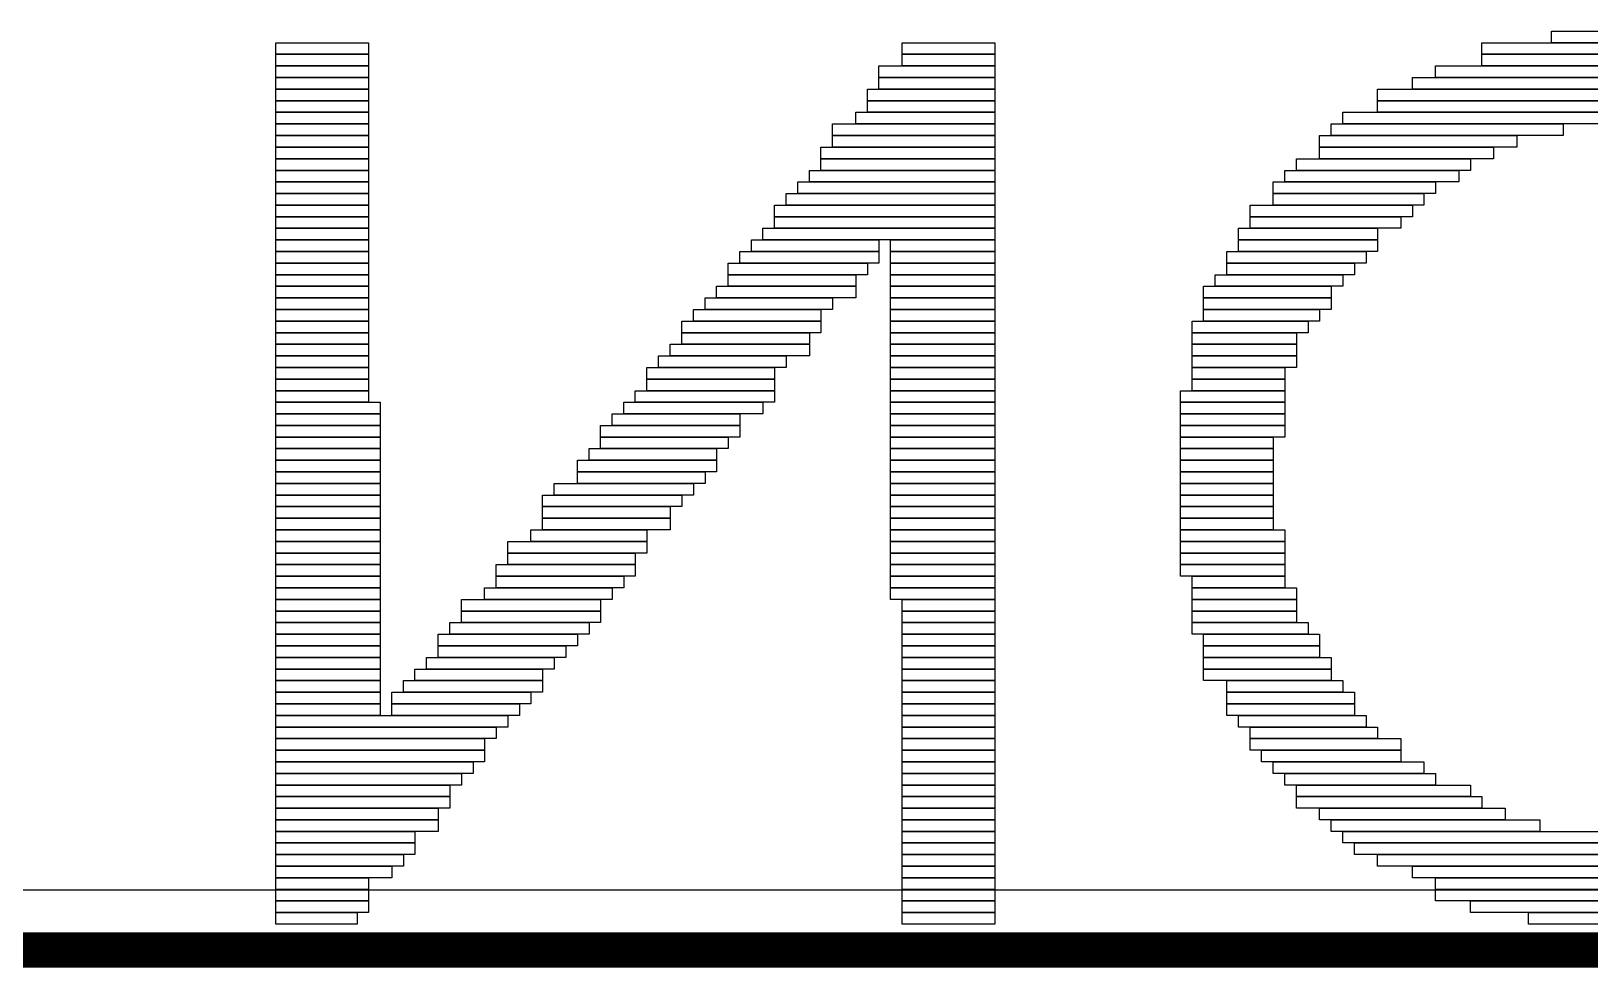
# Model space of a CAD drawing. Header units: inches. Extents: x -1 to 214, y -2 to 213.
# Drawn here: x 0.6503 to 0.9149, y -1.4986 to -1.3396 of the extents above; entities that cross this region are included whole.
import ezdxf

# ---------------------------------------------------------------- set-up
doc = ezdxf.new("R2010")
doc.units = ezdxf.units.IN
doc.header["$MEASUREMENT"] = 0
for name, color, linetype in [('Board_outline', 216, 'Continuous'), ('Bottom Overlay', 54, 'Continuous'), ('Top Layer', 1, 'Continuous')]:
    doc.layers.add(name, color=color, linetype=linetype)

msp = doc.modelspace()

# ---------------------------------------------------------------- linework, layer by layer
at = {"layer": 'Board_outline'}
msp.add_lwpolyline([(-0.65035, -1.49561, 0.006, 0.006, 0), (2.89296, -1.49561, 0.006, 0.006, 0)], format="xyseb", dxfattribs=at)
at = {"layer": 'Bottom Overlay'}
for p, q in [((0.90836, -1.34159), (0.90836, -1.33963)), ((0.90836, -1.33963), (0.93593, -1.33963)), ((0.69183, -1.34356), (0.69183, -1.34159)), ((0.69183, -1.34159), (0.70757, -1.34159)), ((0.69183, -1.34553), (0.69183, -1.34356)), ((0.69183, -1.34356), (0.70757, -1.34356)), ((0.70757, -1.34356), (0.69183, -1.34356)), ((0.70757, -1.34159), (0.70757, -1.34356)), ((0.70757, -1.34356), (0.70757, -1.34553)), ((0.79812, -1.34356), (0.79812, -1.34159)), ((0.79812, -1.34159), (0.81388, -1.34159)), ((0.81388, -1.34356), (0.79812, -1.34356)), ((0.79812, -1.34553), (0.79812, -1.34356)), ((0.79812, -1.34356), (0.81388, -1.34356)), ((0.81388, -1.34159), (0.81388, -1.34356)), ((0.81388, -1.34356), (0.81388, -1.34553)), ((0.89655, -1.34356), (0.89655, -1.34159)), ((0.89655, -1.34159), (0.94773, -1.34159)), ((0.94773, -1.34356), (0.89655, -1.34356)), ((0.89655, -1.34553), (0.89655, -1.34356)), ((0.89655, -1.34356), (0.94971, -1.34356)), ((0.93593, -1.34159), (0.90836, -1.34159)), ((0.69183, -1.3475), (0.69183, -1.34553)), ((0.69183, -1.34553), (0.70757, -1.34553)), ((0.70757, -1.34553), (0.69183, -1.34553)), ((0.70757, -1.34553), (0.70757, -1.3475)), ((0.79419, -1.3475), (0.79419, -1.34553)), ((0.79419, -1.34553), (0.81388, -1.34553)), ((0.81388, -1.34553), (0.79812, -1.34553)), ((0.81388, -1.34553), (0.81388, -1.3475)), ((0.88867, -1.3475), (0.88867, -1.34553)), ((0.88867, -1.34553), (0.95757, -1.34553)), ((0.94971, -1.34553), (0.89655, -1.34553)), ((0.70757, -1.3475), (0.69183, -1.3475)), ((0.69183, -1.34947), (0.69183, -1.3475)), ((0.69183, -1.3475), (0.70757, -1.3475)), ((0.70757, -1.3475), (0.70757, -1.34947)), ((0.79419, -1.34947), (0.79419, -1.3475)), ((0.79419, -1.3475), (0.81388, -1.3475)), ((0.81388, -1.3475), (0.79419, -1.3475)), ((0.81388, -1.3475), (0.81388, -1.34947)), ((0.88474, -1.34947), (0.88474, -1.3475)), ((0.88474, -1.3475), (0.96152, -1.3475)), ((0.95757, -1.3475), (0.88867, -1.3475)), ((0.70757, -1.34947), (0.69183, -1.34947)), ((0.69183, -1.35144), (0.69183, -1.34947)), ((0.69183, -1.34947), (0.70757, -1.34947)), ((0.69183, -1.3534), (0.69183, -1.35144)), ((0.69183, -1.35144), (0.70757, -1.35144)), ((0.70757, -1.35144), (0.69183, -1.35144)), ((0.70757, -1.34947), (0.70757, -1.35144)), ((0.70757, -1.35144), (0.70757, -1.3534)), ((0.79222, -1.35144), (0.79222, -1.34947)), ((0.79222, -1.34947), (0.81388, -1.34947)), ((0.81388, -1.35144), (0.79222, -1.35144)), ((0.79222, -1.3534), (0.79222, -1.35144)), ((0.79222, -1.35144), (0.81388, -1.35144)), ((0.81388, -1.34947), (0.79419, -1.34947)), ((0.81388, -1.34947), (0.81388, -1.35144)), ((0.81388, -1.35144), (0.81388, -1.3534)), ((0.87884, -1.35144), (0.87884, -1.34947)), ((0.87884, -1.34947), (0.96544, -1.34947)), ((0.96544, -1.35144), (0.87884, -1.35144)), ((0.87884, -1.3534), (0.87884, -1.35144)), ((0.87884, -1.35144), (0.96544, -1.35144)), ((0.96152, -1.34947), (0.88474, -1.34947)), ((0.70757, -1.3534), (0.69183, -1.3534)), ((0.69183, -1.35537), (0.69183, -1.3534)), ((0.69183, -1.3534), (0.70757, -1.3534)), ((0.70757, -1.3534), (0.70757, -1.35537)), ((0.79026, -1.35537), (0.79026, -1.3534)), ((0.79026, -1.3534), (0.81388, -1.3534)), ((0.81388, -1.3534), (0.79222, -1.3534)), ((0.81388, -1.3534), (0.81388, -1.35537)), ((0.87292, -1.35537), (0.87292, -1.3534)), ((0.87292, -1.3534), (0.96939, -1.3534)), ((0.96544, -1.3534), (0.87884, -1.3534)), ((0.69183, -1.35734), (0.69183, -1.35537)), ((0.69183, -1.35537), (0.70757, -1.35537)), ((0.70757, -1.35537), (0.69183, -1.35537)), ((0.70757, -1.35537), (0.70757, -1.35734)), ((0.78631, -1.35734), (0.78631, -1.35537)), ((0.78631, -1.35537), (0.81388, -1.35537)), ((0.81388, -1.35537), (0.79026, -1.35537)), ((0.81388, -1.35537), (0.81388, -1.35734)), ((0.87096, -1.35734), (0.87096, -1.35537)), ((0.87096, -1.35537), (0.91033, -1.35537)), ((0.96939, -1.35537), (0.87292, -1.35537)), ((0.91033, -1.35537), (0.91033, -1.35734)), ((0.70757, -1.35734), (0.69183, -1.35734)), ((0.69183, -1.35931), (0.69183, -1.35734)), ((0.69183, -1.35734), (0.70757, -1.35734)), ((0.70757, -1.35931), (0.69183, -1.35931)), ((0.69183, -1.36128), (0.69183, -1.35931)), ((0.69183, -1.35931), (0.70757, -1.35931)), ((0.70757, -1.35734), (0.70757, -1.35931)), ((0.70757, -1.35931), (0.70757, -1.36128)), ((0.78434, -1.36128), (0.78434, -1.35931)), ((0.78434, -1.35931), (0.81388, -1.35931)), ((0.78631, -1.35931), (0.78631, -1.35734)), ((0.78631, -1.35734), (0.81388, -1.35734)), ((0.81388, -1.35734), (0.78631, -1.35734)), ((0.81388, -1.35931), (0.78631, -1.35931)), ((0.81388, -1.35734), (0.81388, -1.35931)), ((0.81388, -1.35931), (0.81388, -1.36128)), ((0.86899, -1.35931), (0.86899, -1.35734)), ((0.86899, -1.35734), (0.90246, -1.35734)), ((0.90246, -1.35931), (0.86899, -1.35931)), ((0.86899, -1.36128), (0.86899, -1.35931)), ((0.86899, -1.35931), (0.89851, -1.35931)), ((0.91033, -1.35734), (0.87096, -1.35734)), ((0.89851, -1.35931), (0.89851, -1.36128)), ((0.90246, -1.35734), (0.90246, -1.35931)), ((0.70757, -1.36128), (0.69183, -1.36128)), ((0.69183, -1.36325), (0.69183, -1.36128)), ((0.69183, -1.36128), (0.70757, -1.36128)), ((0.70757, -1.36128), (0.70757, -1.36325)), ((0.81388, -1.36128), (0.78434, -1.36128)), ((0.78434, -1.36325), (0.78434, -1.36128)), ((0.78434, -1.36128), (0.81388, -1.36128)), ((0.81388, -1.36128), (0.81388, -1.36325)), ((0.86506, -1.36325), (0.86506, -1.36128)), ((0.86506, -1.36128), (0.89458, -1.36128)), ((0.89851, -1.36128), (0.86899, -1.36128)), ((0.89458, -1.36128), (0.89458, -1.36325)), ((0.70757, -1.36325), (0.69183, -1.36325)), ((0.69183, -1.36522), (0.69183, -1.36325)), ((0.69183, -1.36325), (0.70757, -1.36325)), ((0.70757, -1.36325), (0.70757, -1.36522)), ((0.78238, -1.36522), (0.78238, -1.36325)), ((0.78238, -1.36325), (0.81388, -1.36325)), ((0.81388, -1.36325), (0.78434, -1.36325)), ((0.81388, -1.36325), (0.81388, -1.36522)), ((0.86308, -1.36522), (0.86308, -1.36325)), ((0.86308, -1.36325), (0.89262, -1.36325)), ((0.89458, -1.36325), (0.86506, -1.36325)), ((0.89262, -1.36325), (0.89262, -1.36522)), ((0.70757, -1.36522), (0.69183, -1.36522)), ((0.69183, -1.36718), (0.69183, -1.36522)), ((0.69183, -1.36522), (0.70757, -1.36522)), ((0.70757, -1.36718), (0.69183, -1.36718)), ((0.69183, -1.36915), (0.69183, -1.36718)), ((0.69183, -1.36718), (0.70757, -1.36718)), ((0.70757, -1.36522), (0.70757, -1.36718)), ((0.70757, -1.36718), (0.70757, -1.36915)), ((0.77845, -1.36915), (0.77845, -1.36718)), ((0.77845, -1.36718), (0.81388, -1.36718)), ((0.78041, -1.36718), (0.78041, -1.36522)), ((0.78041, -1.36522), (0.81388, -1.36522)), ((0.81388, -1.36718), (0.78041, -1.36718)), ((0.81388, -1.36522), (0.78238, -1.36522)), ((0.81388, -1.36522), (0.81388, -1.36718)), ((0.81388, -1.36718), (0.81388, -1.36915)), ((0.86111, -1.36718), (0.86111, -1.36522)), ((0.86111, -1.36522), (0.88867, -1.36522)), ((0.88867, -1.36718), (0.86111, -1.36718)), ((0.86111, -1.36915), (0.86111, -1.36718)), ((0.86111, -1.36718), (0.8867, -1.36718)), ((0.89262, -1.36522), (0.86308, -1.36522)), ((0.8867, -1.36718), (0.8867, -1.36915)), ((0.88867, -1.36522), (0.88867, -1.36718)), ((0.70757, -1.36915), (0.69183, -1.36915)), ((0.69183, -1.37112), (0.69183, -1.36915)), ((0.69183, -1.36915), (0.70757, -1.36915)), ((0.70757, -1.36915), (0.70757, -1.37112)), ((0.77648, -1.37112), (0.77648, -1.36915)), ((0.77648, -1.36915), (0.81388, -1.36915)), ((0.81388, -1.36915), (0.77845, -1.36915)), ((0.81388, -1.36915), (0.81388, -1.37112)), ((0.85718, -1.37112), (0.85718, -1.36915)), ((0.85718, -1.36915), (0.88474, -1.36915)), ((0.8867, -1.36915), (0.86111, -1.36915)), ((0.88474, -1.36915), (0.88474, -1.37112)), ((0.69183, -1.37309), (0.69183, -1.37112)), ((0.69183, -1.37112), (0.70757, -1.37112)), ((0.70757, -1.37112), (0.69183, -1.37112)), ((0.70757, -1.37309), (0.69183, -1.37309)), ((0.69183, -1.37506), (0.69183, -1.37309)), ((0.69183, -1.37309), (0.70757, -1.37309)), ((0.70757, -1.37112), (0.70757, -1.37309)), ((0.70757, -1.37309), (0.70757, -1.37506)), ((0.7745, -1.37506), (0.7745, -1.37309)), ((0.7745, -1.37309), (0.81388, -1.37309)), ((0.81388, -1.37112), (0.77648, -1.37112)), ((0.77648, -1.37309), (0.77648, -1.37112)), ((0.77648, -1.37112), (0.81388, -1.37112)), ((0.81388, -1.37309), (0.77648, -1.37309)), ((0.81388, -1.37112), (0.81388, -1.37309)), ((0.81388, -1.37309), (0.81388, -1.37506)), ((0.85521, -1.37506), (0.85521, -1.37309)), ((0.85521, -1.37309), (0.87884, -1.37309)), ((0.88474, -1.37112), (0.85718, -1.37112)), ((0.85718, -1.37309), (0.85718, -1.37112)), ((0.85718, -1.37112), (0.88277, -1.37112)), ((0.88277, -1.37309), (0.85718, -1.37309)), ((0.87884, -1.37309), (0.87884, -1.37506)), ((0.88277, -1.37112), (0.88277, -1.37309)), ((0.69183, -1.37703), (0.69183, -1.37506)), ((0.69183, -1.37506), (0.70757, -1.37506)), ((0.70757, -1.37506), (0.69183, -1.37506)), ((0.70757, -1.37506), (0.70757, -1.37703)), ((0.77253, -1.37703), (0.77253, -1.37506)), ((0.77253, -1.37506), (0.79419, -1.37506)), ((0.81388, -1.37506), (0.7745, -1.37506)), ((0.79419, -1.37506), (0.79419, -1.37703)), ((0.79615, -1.37703), (0.79615, -1.37506)), ((0.79615, -1.37506), (0.81388, -1.37506)), ((0.81388, -1.37506), (0.81388, -1.37703)), ((0.87884, -1.37506), (0.85521, -1.37506)), ((0.85521, -1.37703), (0.85521, -1.37506)), ((0.85521, -1.37506), (0.87884, -1.37506)), ((0.87884, -1.37506), (0.87884, -1.37703)), ((0.69183, -1.379), (0.69183, -1.37703)), ((0.69183, -1.37703), (0.70757, -1.37703)), ((0.70757, -1.37703), (0.69183, -1.37703)), ((0.70757, -1.37703), (0.70757, -1.379)), ((0.77057, -1.379), (0.77057, -1.37703)), ((0.77057, -1.37703), (0.79419, -1.37703)), ((0.79419, -1.37703), (0.77253, -1.37703)), ((0.79419, -1.37703), (0.79419, -1.379)), ((0.81388, -1.37703), (0.79615, -1.37703)), ((0.79615, -1.379), (0.79615, -1.37703)), ((0.79615, -1.37703), (0.81388, -1.37703)), ((0.81388, -1.37703), (0.81388, -1.379)), ((0.85325, -1.379), (0.85325, -1.37703)), ((0.85325, -1.37703), (0.87687, -1.37703)), ((0.87884, -1.37703), (0.85521, -1.37703)), ((0.87687, -1.37703), (0.87687, -1.379)), ((0.69183, -1.38096), (0.69183, -1.379)), ((0.69183, -1.379), (0.70757, -1.379)), ((0.70757, -1.379), (0.69183, -1.379)), ((0.70757, -1.38096), (0.69183, -1.38096)), ((0.69183, -1.38293), (0.69183, -1.38096)), ((0.69183, -1.38096), (0.70757, -1.38096)), ((0.70757, -1.379), (0.70757, -1.38096)), ((0.70757, -1.38096), (0.70757, -1.38293)), ((0.7686, -1.38096), (0.7686, -1.379)), ((0.7686, -1.379), (0.79222, -1.379)), ((0.7686, -1.38293), (0.7686, -1.38096)), ((0.7686, -1.38096), (0.79026, -1.38096)), ((0.79222, -1.38096), (0.7686, -1.38096)), ((0.79419, -1.379), (0.77057, -1.379)), ((0.79026, -1.38096), (0.79026, -1.38293)), ((0.79222, -1.379), (0.79222, -1.38096)), ((0.81388, -1.379), (0.79615, -1.379)), ((0.79615, -1.38096), (0.79615, -1.379)), ((0.79615, -1.379), (0.81388, -1.379)), ((0.79615, -1.38293), (0.79615, -1.38096)), ((0.79615, -1.38096), (0.81388, -1.38096)), ((0.81388, -1.38096), (0.79615, -1.38096)), ((0.81388, -1.379), (0.81388, -1.38096)), ((0.81388, -1.38096), (0.81388, -1.38293)), ((0.85128, -1.38293), (0.85128, -1.38096)), ((0.85128, -1.38096), (0.87292, -1.38096)), ((0.87687, -1.379), (0.85325, -1.379)), ((0.85325, -1.38096), (0.85325, -1.379)), ((0.85325, -1.379), (0.87489, -1.379)), ((0.87489, -1.38096), (0.85325, -1.38096)), ((0.87292, -1.38096), (0.87292, -1.38293)), ((0.87489, -1.379), (0.87489, -1.38096)), ((0.70757, -1.38293), (0.69183, -1.38293)), ((0.69183, -1.3849), (0.69183, -1.38293)), ((0.69183, -1.38293), (0.70757, -1.38293)), ((0.70757, -1.38293), (0.70757, -1.3849)), ((0.76663, -1.3849), (0.76663, -1.38293)), ((0.76663, -1.38293), (0.79026, -1.38293)), ((0.79026, -1.38293), (0.7686, -1.38293)), ((0.79026, -1.38293), (0.79026, -1.3849)), ((0.79615, -1.3849), (0.79615, -1.38293)), ((0.79615, -1.38293), (0.81388, -1.38293)), ((0.81388, -1.38293), (0.79615, -1.38293)), ((0.81388, -1.38293), (0.81388, -1.3849)), ((0.8493, -1.3849), (0.8493, -1.38293)), ((0.8493, -1.38293), (0.87096, -1.38293)), ((0.87292, -1.38293), (0.85128, -1.38293)), ((0.87096, -1.38293), (0.87096, -1.3849)), ((0.69183, -1.38687), (0.69183, -1.3849)), ((0.69183, -1.3849), (0.70757, -1.3849)), ((0.70757, -1.3849), (0.69183, -1.3849)), ((0.70757, -1.3849), (0.70757, -1.38687)), ((0.76467, -1.38687), (0.76467, -1.3849)), ((0.76467, -1.3849), (0.78631, -1.3849)), ((0.79026, -1.3849), (0.76663, -1.3849)), ((0.78631, -1.3849), (0.78631, -1.38687)), ((0.79615, -1.38687), (0.79615, -1.3849)), ((0.79615, -1.3849), (0.81388, -1.3849)), ((0.81388, -1.3849), (0.79615, -1.3849)), ((0.81388, -1.3849), (0.81388, -1.38687)), ((0.87096, -1.3849), (0.8493, -1.3849)), ((0.8493, -1.38687), (0.8493, -1.3849)), ((0.8493, -1.3849), (0.87096, -1.3849)), ((0.87096, -1.3849), (0.87096, -1.38687)), ((0.70757, -1.38687), (0.69183, -1.38687)), ((0.69183, -1.38884), (0.69183, -1.38687)), ((0.69183, -1.38687), (0.70757, -1.38687)), ((0.69183, -1.39081), (0.69183, -1.38884)), ((0.69183, -1.38884), (0.70757, -1.38884)), ((0.70757, -1.38884), (0.69183, -1.38884)), ((0.70757, -1.38687), (0.70757, -1.38884)), ((0.70757, -1.38884), (0.70757, -1.39081)), ((0.76072, -1.39081), (0.76072, -1.38884)), ((0.76072, -1.38884), (0.78434, -1.38884)), ((0.7627, -1.38884), (0.7627, -1.38687)), ((0.7627, -1.38687), (0.78434, -1.38687)), ((0.78434, -1.38884), (0.7627, -1.38884)), ((0.78631, -1.38687), (0.76467, -1.38687)), ((0.78434, -1.38687), (0.78434, -1.38884)), ((0.78434, -1.38884), (0.78434, -1.39081)), ((0.79615, -1.38884), (0.79615, -1.38687)), ((0.79615, -1.38687), (0.81388, -1.38687)), ((0.81388, -1.38687), (0.79615, -1.38687)), ((0.81388, -1.38884), (0.79615, -1.38884)), ((0.79615, -1.39081), (0.79615, -1.38884)), ((0.79615, -1.38884), (0.81388, -1.38884)), ((0.81388, -1.38687), (0.81388, -1.38884)), ((0.81388, -1.38884), (0.81388, -1.39081)), ((0.84733, -1.39081), (0.84733, -1.38884)), ((0.84733, -1.38884), (0.86703, -1.38884)), ((0.87096, -1.38687), (0.8493, -1.38687)), ((0.8493, -1.38884), (0.8493, -1.38687)), ((0.8493, -1.38687), (0.86899, -1.38687)), ((0.86899, -1.38884), (0.8493, -1.38884)), ((0.86703, -1.38884), (0.86703, -1.39081)), ((0.86899, -1.38687), (0.86899, -1.38884)), ((0.70757, -1.39081), (0.69183, -1.39081)), ((0.69183, -1.39277), (0.69183, -1.39081)), ((0.69183, -1.39081), (0.70757, -1.39081)), ((0.70757, -1.39081), (0.70757, -1.39277)), ((0.78434, -1.39081), (0.76072, -1.39081)), ((0.76072, -1.39277), (0.76072, -1.39081)), ((0.76072, -1.39081), (0.78238, -1.39081)), ((0.78238, -1.39081), (0.78238, -1.39277)), ((0.81388, -1.39081), (0.79615, -1.39081)), ((0.79615, -1.39277), (0.79615, -1.39081)), ((0.79615, -1.39081), (0.81388, -1.39081)), ((0.81388, -1.39081), (0.81388, -1.39277)), ((0.86703, -1.39081), (0.84733, -1.39081)), ((0.84733, -1.39277), (0.84733, -1.39081)), ((0.84733, -1.39081), (0.86506, -1.39081)), ((0.86506, -1.39081), (0.86506, -1.39277)), ((0.70757, -1.39277), (0.69183, -1.39277)), ((0.69183, -1.39474), (0.69183, -1.39277)), ((0.69183, -1.39277), (0.70757, -1.39277)), ((0.70757, -1.39277), (0.70757, -1.39474)), ((0.75875, -1.39474), (0.75875, -1.39277)), ((0.75875, -1.39277), (0.78238, -1.39277)), ((0.78238, -1.39277), (0.76072, -1.39277)), ((0.78238, -1.39277), (0.78238, -1.39474)), ((0.81388, -1.39277), (0.79615, -1.39277)), ((0.79615, -1.39474), (0.79615, -1.39277)), ((0.79615, -1.39277), (0.81388, -1.39277)), ((0.81388, -1.39277), (0.81388, -1.39474)), ((0.86506, -1.39277), (0.84733, -1.39277)), ((0.84733, -1.39474), (0.84733, -1.39277)), ((0.84733, -1.39277), (0.86506, -1.39277)), ((0.86506, -1.39277), (0.86506, -1.39474)), ((0.70757, -1.39474), (0.69183, -1.39474)), ((0.69183, -1.39671), (0.69183, -1.39474)), ((0.69183, -1.39474), (0.70757, -1.39474)), ((0.70757, -1.39671), (0.69183, -1.39671)), ((0.69183, -1.39868), (0.69183, -1.39671)), ((0.69183, -1.39671), (0.70757, -1.39671)), ((0.70757, -1.39474), (0.70757, -1.39671)), ((0.70757, -1.39671), (0.70757, -1.39868)), ((0.75482, -1.39868), (0.75482, -1.39671)), ((0.75482, -1.39671), (0.77648, -1.39671)), ((0.75679, -1.39671), (0.75679, -1.39474)), ((0.75679, -1.39474), (0.77845, -1.39474)), ((0.77845, -1.39671), (0.75679, -1.39671)), ((0.78238, -1.39474), (0.75875, -1.39474)), ((0.77648, -1.39671), (0.77648, -1.39868)), ((0.77845, -1.39474), (0.77845, -1.39671)), ((0.81388, -1.39474), (0.79615, -1.39474)), ((0.79615, -1.39671), (0.79615, -1.39474)), ((0.79615, -1.39474), (0.81388, -1.39474)), ((0.79615, -1.39868), (0.79615, -1.39671)), ((0.79615, -1.39671), (0.81388, -1.39671)), ((0.81388, -1.39671), (0.79615, -1.39671)), ((0.81388, -1.39474), (0.81388, -1.39671)), ((0.81388, -1.39671), (0.81388, -1.39868)), ((0.84733, -1.39671), (0.84733, -1.39474)), ((0.84733, -1.39474), (0.86506, -1.39474)), ((0.86506, -1.39474), (0.84733, -1.39474)), ((0.84733, -1.39868), (0.84733, -1.39671)), ((0.84733, -1.39671), (0.86308, -1.39671)), ((0.86506, -1.39671), (0.84733, -1.39671)), ((0.86308, -1.39671), (0.86308, -1.39868)), ((0.86506, -1.39474), (0.86506, -1.39671)), ((0.69183, -1.40065), (0.69183, -1.39868)), ((0.69183, -1.39868), (0.70757, -1.39868)), ((0.70757, -1.39868), (0.69183, -1.39868)), ((0.70757, -1.39868), (0.70757, -1.40065)), ((0.75482, -1.40065), (0.75482, -1.39868)), ((0.75482, -1.39868), (0.77648, -1.39868)), ((0.77648, -1.39868), (0.75482, -1.39868)), ((0.77648, -1.39868), (0.77648, -1.40065)), ((0.81388, -1.39868), (0.79615, -1.39868)), ((0.79615, -1.40065), (0.79615, -1.39868)), ((0.79615, -1.39868), (0.81388, -1.39868)), ((0.81388, -1.39868), (0.81388, -1.40065)), ((0.86308, -1.39868), (0.84733, -1.39868)), ((0.84733, -1.40065), (0.84733, -1.39868)), ((0.84733, -1.39868), (0.86308, -1.39868)), ((0.86308, -1.39868), (0.86308, -1.40065)), ((0.70757, -1.40065), (0.69183, -1.40065)), ((0.69183, -1.40262), (0.69183, -1.40065)), ((0.69183, -1.40065), (0.70757, -1.40065)), ((0.70757, -1.40065), (0.70757, -1.40262)), ((0.75284, -1.40262), (0.75284, -1.40065)), ((0.75284, -1.40065), (0.77648, -1.40065)), ((0.77648, -1.40065), (0.75482, -1.40065)), ((0.77648, -1.40065), (0.77648, -1.40262)), ((0.81388, -1.40065), (0.79615, -1.40065)), ((0.79615, -1.40262), (0.79615, -1.40065)), ((0.79615, -1.40065), (0.81388, -1.40065)), ((0.81388, -1.40065), (0.81388, -1.40262)), ((0.84537, -1.40262), (0.84537, -1.40065)), ((0.84537, -1.40065), (0.86308, -1.40065)), ((0.86308, -1.40065), (0.84733, -1.40065)), ((0.86308, -1.40065), (0.86308, -1.40262)), ((0.69183, -1.40459), (0.69183, -1.40262)), ((0.69183, -1.40262), (0.70954, -1.40262)), ((0.70757, -1.40262), (0.69183, -1.40262)), ((0.70954, -1.40459), (0.69183, -1.40459)), ((0.69183, -1.40655), (0.69183, -1.40459)), ((0.69183, -1.40459), (0.70954, -1.40459)), ((0.70954, -1.40262), (0.70954, -1.40459)), ((0.70954, -1.40459), (0.70954, -1.40655)), ((0.74891, -1.40655), (0.74891, -1.40459)), ((0.74891, -1.40459), (0.77057, -1.40459)), ((0.75089, -1.40459), (0.75089, -1.40262)), ((0.75089, -1.40262), (0.7745, -1.40262)), ((0.7745, -1.40459), (0.75089, -1.40459)), ((0.77648, -1.40262), (0.75284, -1.40262)), ((0.77057, -1.40459), (0.77057, -1.40655)), ((0.7745, -1.40262), (0.7745, -1.40459)), ((0.81388, -1.40262), (0.79615, -1.40262)), ((0.79615, -1.40459), (0.79615, -1.40262)), ((0.79615, -1.40262), (0.81388, -1.40262)), ((0.81388, -1.40459), (0.79615, -1.40459)), ((0.79615, -1.40655), (0.79615, -1.40459)), ((0.79615, -1.40459), (0.81388, -1.40459)), ((0.81388, -1.40262), (0.81388, -1.40459)), ((0.81388, -1.40459), (0.81388, -1.40655)), ((0.86308, -1.40262), (0.84537, -1.40262)), ((0.84537, -1.40459), (0.84537, -1.40262)), ((0.84537, -1.40262), (0.86308, -1.40262)), ((0.86308, -1.40459), (0.84537, -1.40459)), ((0.84537, -1.40655), (0.84537, -1.40459)), ((0.84537, -1.40459), (0.86308, -1.40459)), ((0.86308, -1.40262), (0.86308, -1.40459)), ((0.86308, -1.40459), (0.86308, -1.40655)), ((0.70954, -1.40655), (0.69183, -1.40655)), ((0.69183, -1.40852), (0.69183, -1.40655)), ((0.69183, -1.40655), (0.70954, -1.40655)), ((0.70954, -1.40655), (0.70954, -1.40852)), ((0.74694, -1.40852), (0.74694, -1.40655)), ((0.74694, -1.40655), (0.77057, -1.40655)), ((0.77057, -1.40655), (0.74891, -1.40655)), ((0.77057, -1.40655), (0.77057, -1.40852)), ((0.79615, -1.40852), (0.79615, -1.40655)), ((0.79615, -1.40655), (0.81388, -1.40655)), ((0.81388, -1.40655), (0.79615, -1.40655)), ((0.81388, -1.40655), (0.81388, -1.40852)), ((0.86308, -1.40655), (0.84537, -1.40655)), ((0.84537, -1.40852), (0.84537, -1.40655)), ((0.84537, -1.40655), (0.86308, -1.40655)), ((0.86308, -1.40655), (0.86308, -1.40852)), ((0.69183, -1.41049), (0.69183, -1.40852)), ((0.69183, -1.40852), (0.70954, -1.40852)), ((0.70954, -1.40852), (0.69183, -1.40852)), ((0.70954, -1.40852), (0.70954, -1.41049)), ((0.74694, -1.41049), (0.74694, -1.40852)), ((0.74694, -1.40852), (0.7686, -1.40852)), ((0.77057, -1.40852), (0.74694, -1.40852)), ((0.7686, -1.40852), (0.7686, -1.41049)), ((0.81388, -1.40852), (0.79615, -1.40852)), ((0.79615, -1.41049), (0.79615, -1.40852)), ((0.79615, -1.40852), (0.81388, -1.40852)), ((0.81388, -1.40852), (0.81388, -1.41049)), ((0.84537, -1.41049), (0.84537, -1.40852)), ((0.84537, -1.40852), (0.86111, -1.40852)), ((0.86308, -1.40852), (0.84537, -1.40852)), ((0.86111, -1.40852), (0.86111, -1.41049)), ((0.69183, -1.41246), (0.69183, -1.41049)), ((0.69183, -1.41049), (0.70954, -1.41049)), ((0.70954, -1.41049), (0.69183, -1.41049)), ((0.69183, -1.41443), (0.69183, -1.41246)), ((0.69183, -1.41246), (0.70954, -1.41246)), ((0.70954, -1.41246), (0.69183, -1.41246)), ((0.70954, -1.41049), (0.70954, -1.41246)), ((0.70954, -1.41246), (0.70954, -1.41443)), ((0.74301, -1.41443), (0.74301, -1.41246)), ((0.74301, -1.41246), (0.76663, -1.41246)), ((0.74498, -1.41246), (0.74498, -1.41049)), ((0.74498, -1.41049), (0.76663, -1.41049)), ((0.76663, -1.41246), (0.74498, -1.41246)), ((0.7686, -1.41049), (0.74694, -1.41049)), ((0.76663, -1.41049), (0.76663, -1.41246)), ((0.76663, -1.41246), (0.76663, -1.41443)), ((0.81388, -1.41049), (0.79615, -1.41049)), ((0.79615, -1.41246), (0.79615, -1.41049)), ((0.79615, -1.41049), (0.81388, -1.41049)), ((0.79615, -1.41443), (0.79615, -1.41246)), ((0.79615, -1.41246), (0.81388, -1.41246)), ((0.81388, -1.41246), (0.79615, -1.41246)), ((0.81388, -1.41049), (0.81388, -1.41246)), ((0.81388, -1.41246), (0.81388, -1.41443)), ((0.86111, -1.41049), (0.84537, -1.41049)), ((0.84537, -1.41246), (0.84537, -1.41049)), ((0.84537, -1.41049), (0.86111, -1.41049)), ((0.84537, -1.41443), (0.84537, -1.41246)), ((0.84537, -1.41246), (0.86111, -1.41246)), ((0.86111, -1.41246), (0.84537, -1.41246)), ((0.86111, -1.41049), (0.86111, -1.41246)), ((0.86111, -1.41246), (0.86111, -1.41443)), ((0.70954, -1.41443), (0.69183, -1.41443)), ((0.69183, -1.4164), (0.69183, -1.41443)), ((0.69183, -1.41443), (0.70954, -1.41443)), ((0.70954, -1.41443), (0.70954, -1.4164)), ((0.74301, -1.4164), (0.74301, -1.41443)), ((0.74301, -1.41443), (0.76467, -1.41443)), ((0.76663, -1.41443), (0.74301, -1.41443)), ((0.76467, -1.41443), (0.76467, -1.4164)), ((0.81388, -1.41443), (0.79615, -1.41443)), ((0.79615, -1.4164), (0.79615, -1.41443)), ((0.79615, -1.41443), (0.81388, -1.41443)), ((0.81388, -1.41443), (0.81388, -1.4164)), ((0.84537, -1.4164), (0.84537, -1.41443)), ((0.84537, -1.41443), (0.86111, -1.41443)), ((0.86111, -1.41443), (0.84537, -1.41443)), ((0.86111, -1.41443), (0.86111, -1.4164)), ((0.70954, -1.4164), (0.69183, -1.4164)), ((0.69183, -1.41837), (0.69183, -1.4164)), ((0.69183, -1.4164), (0.70954, -1.4164)), ((0.70954, -1.4164), (0.70954, -1.41837)), ((0.73908, -1.41837), (0.73908, -1.4164)), ((0.73908, -1.4164), (0.7627, -1.4164)), ((0.76467, -1.4164), (0.74301, -1.4164)), ((0.7627, -1.4164), (0.7627, -1.41837)), ((0.81388, -1.4164), (0.79615, -1.4164)), ((0.79615, -1.41837), (0.79615, -1.4164)), ((0.79615, -1.4164), (0.81388, -1.4164)), ((0.81388, -1.4164), (0.81388, -1.41837)), ((0.84537, -1.41837), (0.84537, -1.4164)), ((0.84537, -1.4164), (0.86111, -1.4164)), ((0.86111, -1.4164), (0.84537, -1.4164)), ((0.86111, -1.4164), (0.86111, -1.41837)), ((0.69183, -1.42033), (0.69183, -1.41837)), ((0.69183, -1.41837), (0.70954, -1.41837)), ((0.70954, -1.41837), (0.69183, -1.41837)), ((0.70954, -1.42033), (0.69183, -1.42033)), ((0.69183, -1.4223), (0.69183, -1.42033)), ((0.69183, -1.42033), (0.70954, -1.42033)), ((0.70954, -1.41837), (0.70954, -1.42033)), ((0.70954, -1.42033), (0.70954, -1.4223)), ((0.73711, -1.42033), (0.73711, -1.41837)), ((0.73711, -1.41837), (0.76072, -1.41837)), ((0.73711, -1.4223), (0.73711, -1.42033)), ((0.73711, -1.42033), (0.75875, -1.42033)), ((0.76072, -1.42033), (0.73711, -1.42033)), ((0.7627, -1.41837), (0.73908, -1.41837)), ((0.75875, -1.42033), (0.75875, -1.4223)), ((0.76072, -1.41837), (0.76072, -1.42033)), ((0.79615, -1.42033), (0.79615, -1.41837)), ((0.79615, -1.41837), (0.81388, -1.41837)), ((0.81388, -1.41837), (0.79615, -1.41837)), ((0.81388, -1.42033), (0.79615, -1.42033)), ((0.79615, -1.4223), (0.79615, -1.42033)), ((0.79615, -1.42033), (0.81388, -1.42033)), ((0.81388, -1.41837), (0.81388, -1.42033)), ((0.81388, -1.42033), (0.81388, -1.4223)), ((0.86111, -1.41837), (0.84537, -1.41837)), ((0.84537, -1.42033), (0.84537, -1.41837)), ((0.84537, -1.41837), (0.86111, -1.41837)), ((0.84537, -1.4223), (0.84537, -1.42033)), ((0.84537, -1.42033), (0.86111, -1.42033)), ((0.86111, -1.42033), (0.84537, -1.42033)), ((0.86111, -1.41837), (0.86111, -1.42033)), ((0.86111, -1.42033), (0.86111, -1.4223)), ((0.69183, -1.42427), (0.69183, -1.4223)), ((0.69183, -1.4223), (0.70954, -1.4223)), ((0.70954, -1.4223), (0.69183, -1.4223)), ((0.70954, -1.4223), (0.70954, -1.42427)), ((0.73711, -1.42427), (0.73711, -1.4223)), ((0.73711, -1.4223), (0.75875, -1.4223)), ((0.75875, -1.4223), (0.73711, -1.4223)), ((0.75875, -1.4223), (0.75875, -1.42427)), ((0.81388, -1.4223), (0.79615, -1.4223)), ((0.79615, -1.42427), (0.79615, -1.4223)), ((0.79615, -1.4223), (0.81388, -1.4223)), ((0.81388, -1.4223), (0.81388, -1.42427)), ((0.86111, -1.4223), (0.84537, -1.4223)), ((0.84537, -1.42427), (0.84537, -1.4223)), ((0.84537, -1.4223), (0.86111, -1.4223)), ((0.86111, -1.4223), (0.86111, -1.42427)), ((0.69183, -1.42624), (0.69183, -1.42427)), ((0.69183, -1.42427), (0.70954, -1.42427)), ((0.70954, -1.42427), (0.69183, -1.42427)), ((0.70954, -1.42427), (0.70954, -1.42624)), ((0.73513, -1.42624), (0.73513, -1.42427)), ((0.73513, -1.42427), (0.75482, -1.42427)), ((0.75875, -1.42427), (0.73711, -1.42427)), ((0.75482, -1.42427), (0.75482, -1.42624)), ((0.81388, -1.42427), (0.79615, -1.42427)), ((0.79615, -1.42624), (0.79615, -1.42427)), ((0.79615, -1.42427), (0.81388, -1.42427)), ((0.81388, -1.42427), (0.81388, -1.42624)), ((0.84537, -1.42624), (0.84537, -1.42427)), ((0.84537, -1.42427), (0.86308, -1.42427)), ((0.86111, -1.42427), (0.84537, -1.42427)), ((0.86308, -1.42427), (0.86308, -1.42624)), ((0.69183, -1.42821), (0.69183, -1.42624)), ((0.69183, -1.42624), (0.70954, -1.42624)), ((0.70954, -1.42624), (0.69183, -1.42624)), ((0.69183, -1.43018), (0.69183, -1.42821)), ((0.69183, -1.42821), (0.70954, -1.42821)), ((0.70954, -1.42821), (0.69183, -1.42821)), ((0.70954, -1.42624), (0.70954, -1.42821)), ((0.70954, -1.42821), (0.70954, -1.43018)), ((0.7312, -1.42821), (0.7312, -1.42624)), ((0.7312, -1.42624), (0.75482, -1.42624)), ((0.75482, -1.42821), (0.7312, -1.42821)), ((0.7312, -1.43018), (0.7312, -1.42821)), ((0.7312, -1.42821), (0.75284, -1.42821)), ((0.75482, -1.42624), (0.73513, -1.42624)), ((0.75284, -1.42821), (0.75284, -1.43018)), ((0.75482, -1.42624), (0.75482, -1.42821)), ((0.81388, -1.42624), (0.79615, -1.42624)), ((0.79615, -1.42821), (0.79615, -1.42624)), ((0.79615, -1.42624), (0.81388, -1.42624)), ((0.81388, -1.42821), (0.79615, -1.42821)), ((0.79615, -1.43018), (0.79615, -1.42821)), ((0.79615, -1.42821), (0.81388, -1.42821)), ((0.81388, -1.42624), (0.81388, -1.42821)), ((0.81388, -1.42821), (0.81388, -1.43018)), ((0.84537, -1.42821), (0.84537, -1.42624)), ((0.84537, -1.42624), (0.86308, -1.42624)), ((0.86308, -1.42624), (0.84537, -1.42624)), ((0.86308, -1.42821), (0.84537, -1.42821)), ((0.84537, -1.43018), (0.84537, -1.42821)), ((0.84537, -1.42821), (0.86308, -1.42821)), ((0.86308, -1.42624), (0.86308, -1.42821)), ((0.86308, -1.42821), (0.86308, -1.43018)), ((0.69183, -1.43214), (0.69183, -1.43018)), ((0.69183, -1.43018), (0.70954, -1.43018)), ((0.70954, -1.43018), (0.69183, -1.43018)), ((0.70954, -1.43018), (0.70954, -1.43214)), ((0.72923, -1.43214), (0.72923, -1.43018)), ((0.72923, -1.43018), (0.75284, -1.43018)), ((0.75284, -1.43018), (0.7312, -1.43018)), ((0.75284, -1.43018), (0.75284, -1.43214)), ((0.81388, -1.43018), (0.79615, -1.43018)), ((0.79615, -1.43214), (0.79615, -1.43018)), ((0.79615, -1.43018), (0.81388, -1.43018)), ((0.81388, -1.43018), (0.81388, -1.43214)), ((0.86308, -1.43018), (0.84537, -1.43018)), ((0.84537, -1.43214), (0.84537, -1.43018)), ((0.84537, -1.43018), (0.86308, -1.43018)), ((0.86308, -1.43018), (0.86308, -1.43214)), ((0.69183, -1.43411), (0.69183, -1.43214)), ((0.69183, -1.43214), (0.70954, -1.43214)), ((0.70954, -1.43214), (0.69183, -1.43214)), ((0.70954, -1.43214), (0.70954, -1.43411)), ((0.75284, -1.43214), (0.72923, -1.43214)), ((0.72923, -1.43411), (0.72923, -1.43214)), ((0.72923, -1.43214), (0.75089, -1.43214)), ((0.75089, -1.43214), (0.75089, -1.43411)), ((0.81388, -1.43214), (0.79615, -1.43214)), ((0.79615, -1.43411), (0.79615, -1.43214)), ((0.79615, -1.43214), (0.81388, -1.43214)), ((0.81388, -1.43214), (0.81388, -1.43411)), ((0.86308, -1.43214), (0.84537, -1.43214)), ((0.84733, -1.43411), (0.84733, -1.43214)), ((0.84733, -1.43214), (0.86308, -1.43214)), ((0.86308, -1.43214), (0.86308, -1.43411)), ((0.70954, -1.43411), (0.69183, -1.43411)), ((0.69183, -1.43608), (0.69183, -1.43411)), ((0.69183, -1.43411), (0.70954, -1.43411)), ((0.70954, -1.43608), (0.69183, -1.43608)), ((0.69183, -1.43805), (0.69183, -1.43608)), ((0.69183, -1.43608), (0.70954, -1.43608)), ((0.70954, -1.43411), (0.70954, -1.43608)), ((0.70954, -1.43608), (0.70954, -1.43805)), ((0.72332, -1.43805), (0.72332, -1.43608)), ((0.72332, -1.43608), (0.74694, -1.43608)), ((0.72725, -1.43608), (0.72725, -1.43411)), ((0.72725, -1.43411), (0.74891, -1.43411)), ((0.74891, -1.43608), (0.72725, -1.43608)), ((0.75089, -1.43411), (0.72923, -1.43411)), ((0.74694, -1.43608), (0.74694, -1.43805)), ((0.74891, -1.43411), (0.74891, -1.43608)), ((0.79615, -1.43608), (0.79615, -1.43411)), ((0.79615, -1.43411), (0.81388, -1.43411)), ((0.81388, -1.43411), (0.79615, -1.43411)), ((0.81388, -1.43608), (0.79615, -1.43608)), ((0.79812, -1.43805), (0.79812, -1.43608)), ((0.79812, -1.43608), (0.81388, -1.43608)), ((0.81388, -1.43411), (0.81388, -1.43608)), ((0.81388, -1.43608), (0.81388, -1.43805)), ((0.84733, -1.43608), (0.84733, -1.43411)), ((0.84733, -1.43411), (0.86506, -1.43411)), ((0.86308, -1.43411), (0.84733, -1.43411)), ((0.86506, -1.43608), (0.84733, -1.43608)), ((0.84733, -1.43805), (0.84733, -1.43608)), ((0.84733, -1.43608), (0.86506, -1.43608)), ((0.86506, -1.43411), (0.86506, -1.43608)), ((0.86506, -1.43608), (0.86506, -1.43805)), ((0.69183, -1.44002), (0.69183, -1.43805)), ((0.69183, -1.43805), (0.70954, -1.43805)), ((0.70954, -1.43805), (0.69183, -1.43805)), ((0.70954, -1.43805), (0.70954, -1.44002)), ((0.74694, -1.43805), (0.72332, -1.43805)), ((0.72332, -1.44002), (0.72332, -1.43805)), ((0.72332, -1.43805), (0.74694, -1.43805)), ((0.74694, -1.43805), (0.74694, -1.44002)), ((0.79812, -1.44002), (0.79812, -1.43805)), ((0.79812, -1.43805), (0.81388, -1.43805)), ((0.81388, -1.43805), (0.79812, -1.43805)), ((0.81388, -1.43805), (0.81388, -1.44002)), ((0.86506, -1.43805), (0.84733, -1.43805)), ((0.84733, -1.44002), (0.84733, -1.43805)), ((0.84733, -1.43805), (0.86506, -1.43805)), ((0.86506, -1.43805), (0.86506, -1.44002)), ((0.69183, -1.44199), (0.69183, -1.44002)), ((0.69183, -1.44002), (0.70954, -1.44002)), ((0.70954, -1.44002), (0.69183, -1.44002)), ((0.70954, -1.44002), (0.70954, -1.44199)), ((0.72135, -1.44199), (0.72135, -1.44002)), ((0.72135, -1.44002), (0.74498, -1.44002)), ((0.74694, -1.44002), (0.72332, -1.44002)), ((0.74498, -1.44002), (0.74498, -1.44199)), ((0.81388, -1.44002), (0.79812, -1.44002)), ((0.79812, -1.44199), (0.79812, -1.44002)), ((0.79812, -1.44002), (0.81388, -1.44002)), ((0.81388, -1.44002), (0.81388, -1.44199)), ((0.86506, -1.44002), (0.84733, -1.44002)), ((0.84733, -1.44199), (0.84733, -1.44002)), ((0.84733, -1.44002), (0.86703, -1.44002)), ((0.86703, -1.44002), (0.86703, -1.44199)), ((0.70954, -1.44199), (0.69183, -1.44199)), ((0.69183, -1.44396), (0.69183, -1.44199)), ((0.69183, -1.44199), (0.70954, -1.44199)), ((0.69183, -1.44592), (0.69183, -1.44396)), ((0.69183, -1.44396), (0.70954, -1.44396)), ((0.70954, -1.44396), (0.69183, -1.44396)), ((0.70954, -1.44199), (0.70954, -1.44396)), ((0.70954, -1.44396), (0.70954, -1.44592)), ((0.71939, -1.44396), (0.71939, -1.44199)), ((0.71939, -1.44199), (0.74301, -1.44199)), ((0.71939, -1.44592), (0.71939, -1.44396)), ((0.71939, -1.44396), (0.74103, -1.44396)), ((0.74301, -1.44396), (0.71939, -1.44396)), ((0.74498, -1.44199), (0.72135, -1.44199)), ((0.74103, -1.44396), (0.74103, -1.44592)), ((0.74301, -1.44199), (0.74301, -1.44396)), ((0.81388, -1.44199), (0.79812, -1.44199)), ((0.79812, -1.44396), (0.79812, -1.44199)), ((0.79812, -1.44199), (0.81388, -1.44199)), ((0.79812, -1.44592), (0.79812, -1.44396)), ((0.79812, -1.44396), (0.81388, -1.44396)), ((0.81388, -1.44396), (0.79812, -1.44396)), ((0.81388, -1.44199), (0.81388, -1.44396)), ((0.81388, -1.44396), (0.81388, -1.44592)), ((0.86703, -1.44199), (0.84733, -1.44199)), ((0.8493, -1.44396), (0.8493, -1.44199)), ((0.8493, -1.44199), (0.86899, -1.44199)), ((0.8493, -1.44592), (0.8493, -1.44396)), ((0.8493, -1.44396), (0.86899, -1.44396)), ((0.86899, -1.44396), (0.8493, -1.44396)), ((0.86899, -1.44199), (0.86899, -1.44396)), ((0.86899, -1.44396), (0.86899, -1.44592)), ((0.69183, -1.44789), (0.69183, -1.44592)), ((0.69183, -1.44592), (0.70954, -1.44592)), ((0.70954, -1.44592), (0.69183, -1.44592)), ((0.70954, -1.44592), (0.70954, -1.44789)), ((0.71742, -1.44789), (0.71742, -1.44592)), ((0.71742, -1.44592), (0.73908, -1.44592)), ((0.74103, -1.44592), (0.71939, -1.44592)), ((0.73908, -1.44592), (0.73908, -1.44789)), ((0.81388, -1.44592), (0.79812, -1.44592)), ((0.79812, -1.44789), (0.79812, -1.44592)), ((0.79812, -1.44592), (0.81388, -1.44592)), ((0.81388, -1.44592), (0.81388, -1.44789)), ((0.86899, -1.44592), (0.8493, -1.44592)), ((0.8493, -1.44789), (0.8493, -1.44592)), ((0.8493, -1.44592), (0.87096, -1.44592)), ((0.87096, -1.44592), (0.87096, -1.44789)), ((0.70954, -1.44789), (0.69183, -1.44789)), ((0.69183, -1.44986), (0.69183, -1.44789)), ((0.69183, -1.44789), (0.70954, -1.44789)), ((0.70954, -1.44789), (0.70954, -1.44986)), ((0.71544, -1.44986), (0.71544, -1.44789)), ((0.71544, -1.44789), (0.73711, -1.44789)), ((0.73908, -1.44789), (0.71742, -1.44789)), ((0.73711, -1.44789), (0.73711, -1.44986)), ((0.81388, -1.44789), (0.79812, -1.44789)), ((0.79812, -1.44986), (0.79812, -1.44789)), ((0.79812, -1.44789), (0.81388, -1.44789)), ((0.81388, -1.44789), (0.81388, -1.44986)), ((0.87096, -1.44789), (0.8493, -1.44789)), ((0.8493, -1.44986), (0.8493, -1.44789)), ((0.8493, -1.44789), (0.87096, -1.44789)), ((0.87096, -1.44789), (0.87096, -1.44986)), ((0.69183, -1.45183), (0.69183, -1.44986)), ((0.69183, -1.44986), (0.70954, -1.44986)), ((0.70954, -1.44986), (0.69183, -1.44986)), ((0.70954, -1.45183), (0.69183, -1.45183)), ((0.69183, -1.4538), (0.69183, -1.45183)), ((0.69183, -1.45183), (0.70954, -1.45183)), ((0.70954, -1.44986), (0.70954, -1.45183)), ((0.70954, -1.45183), (0.70954, -1.4538)), ((0.71152, -1.4538), (0.71152, -1.45183)), ((0.71152, -1.45183), (0.73513, -1.45183)), ((0.71347, -1.45183), (0.71347, -1.44986)), ((0.71347, -1.44986), (0.73711, -1.44986)), ((0.73711, -1.45183), (0.71347, -1.45183)), ((0.73711, -1.44986), (0.71544, -1.44986)), ((0.73513, -1.45183), (0.73513, -1.4538)), ((0.73711, -1.44986), (0.73711, -1.45183)), ((0.81388, -1.44986), (0.79812, -1.44986)), ((0.79812, -1.45183), (0.79812, -1.44986)), ((0.79812, -1.44986), (0.81388, -1.44986)), ((0.81388, -1.45183), (0.79812, -1.45183)), ((0.79812, -1.4538), (0.79812, -1.45183)), ((0.79812, -1.45183), (0.81388, -1.45183)), ((0.81388, -1.44986), (0.81388, -1.45183)), ((0.81388, -1.45183), (0.81388, -1.4538)), ((0.87096, -1.44986), (0.8493, -1.44986)), ((0.85325, -1.45183), (0.85325, -1.44986)), ((0.85325, -1.44986), (0.87292, -1.44986)), ((0.85325, -1.4538), (0.85325, -1.45183)), ((0.85325, -1.45183), (0.87489, -1.45183)), ((0.87292, -1.45183), (0.85325, -1.45183)), ((0.87292, -1.44986), (0.87292, -1.45183)), ((0.87489, -1.45183), (0.87489, -1.4538)), ((0.69183, -1.45577), (0.69183, -1.4538)), ((0.69183, -1.4538), (0.70954, -1.4538)), ((0.70954, -1.4538), (0.69183, -1.4538)), ((0.70954, -1.4538), (0.70954, -1.45577)), ((0.71152, -1.45577), (0.71152, -1.4538)), ((0.71152, -1.4538), (0.73316, -1.4538)), ((0.73513, -1.4538), (0.71152, -1.4538)), ((0.73316, -1.4538), (0.73316, -1.45577)), ((0.81388, -1.4538), (0.79812, -1.4538)), ((0.79812, -1.45577), (0.79812, -1.4538)), ((0.79812, -1.4538), (0.81388, -1.4538)), ((0.81388, -1.4538), (0.81388, -1.45577)), ((0.87489, -1.4538), (0.85325, -1.4538)), ((0.85325, -1.45577), (0.85325, -1.4538)), ((0.85325, -1.4538), (0.87489, -1.4538)), ((0.87489, -1.4538), (0.87489, -1.45577)), ((0.70954, -1.45577), (0.69183, -1.45577)), ((0.69183, -1.45774), (0.69183, -1.45577)), ((0.69183, -1.45577), (0.7312, -1.45577)), ((0.69183, -1.4597), (0.69183, -1.45774)), ((0.69183, -1.45774), (0.72923, -1.45774)), ((0.7312, -1.45774), (0.69183, -1.45774)), ((0.73316, -1.45577), (0.71152, -1.45577)), ((0.72923, -1.45774), (0.72923, -1.4597)), ((0.7312, -1.45577), (0.7312, -1.45774)), ((0.81388, -1.45577), (0.79812, -1.45577)), ((0.79812, -1.45774), (0.79812, -1.45577)), ((0.79812, -1.45577), (0.81388, -1.45577)), ((0.81388, -1.45774), (0.79812, -1.45774)), ((0.79812, -1.4597), (0.79812, -1.45774)), ((0.79812, -1.45774), (0.81388, -1.45774)), ((0.81388, -1.45577), (0.81388, -1.45774)), ((0.81388, -1.45774), (0.81388, -1.4597)), ((0.87489, -1.45577), (0.85325, -1.45577)), ((0.85521, -1.45774), (0.85521, -1.45577)), ((0.85521, -1.45577), (0.87687, -1.45577)), ((0.87687, -1.45774), (0.85521, -1.45774)), ((0.85718, -1.4597), (0.85718, -1.45774)), ((0.85718, -1.45774), (0.87884, -1.45774)), ((0.87687, -1.45577), (0.87687, -1.45774)), ((0.87884, -1.45774), (0.87884, -1.4597)), ((0.72923, -1.4597), (0.69183, -1.4597)), ((0.69183, -1.46167), (0.69183, -1.4597)), ((0.69183, -1.4597), (0.72725, -1.4597)), ((0.72725, -1.4597), (0.72725, -1.46167)), ((0.79812, -1.46167), (0.79812, -1.4597)), ((0.79812, -1.4597), (0.81388, -1.4597)), ((0.81388, -1.4597), (0.79812, -1.4597)), ((0.81388, -1.4597), (0.81388, -1.46167)), ((0.85718, -1.46167), (0.85718, -1.4597)), ((0.85718, -1.4597), (0.88277, -1.4597)), ((0.87884, -1.4597), (0.85718, -1.4597)), ((0.88277, -1.4597), (0.88277, -1.46167)), ((0.69183, -1.46364), (0.69183, -1.46167)), ((0.69183, -1.46167), (0.72725, -1.46167)), ((0.72725, -1.46167), (0.69183, -1.46167)), ((0.72725, -1.46167), (0.72725, -1.46364)), ((0.81388, -1.46167), (0.79812, -1.46167)), ((0.79812, -1.46364), (0.79812, -1.46167)), ((0.79812, -1.46167), (0.81388, -1.46167)), ((0.81388, -1.46167), (0.81388, -1.46364)), ((0.88277, -1.46167), (0.85718, -1.46167)), ((0.85915, -1.46364), (0.85915, -1.46167)), ((0.85915, -1.46167), (0.88277, -1.46167)), ((0.88277, -1.46167), (0.88277, -1.46364)), ((0.69183, -1.46561), (0.69183, -1.46364)), ((0.69183, -1.46364), (0.7253, -1.46364)), ((0.72725, -1.46364), (0.69183, -1.46364)), ((0.69183, -1.46758), (0.69183, -1.46561)), ((0.69183, -1.46561), (0.72332, -1.46561)), ((0.7253, -1.46561), (0.69183, -1.46561)), ((0.72332, -1.46561), (0.72332, -1.46758)), ((0.7253, -1.46364), (0.7253, -1.46561)), ((0.81388, -1.46364), (0.79812, -1.46364)), ((0.79812, -1.46561), (0.79812, -1.46364)), ((0.79812, -1.46364), (0.81388, -1.46364)), ((0.81388, -1.46561), (0.79812, -1.46561)), ((0.79812, -1.46758), (0.79812, -1.46561)), ((0.79812, -1.46561), (0.81388, -1.46561)), ((0.81388, -1.46364), (0.81388, -1.46561)), ((0.81388, -1.46561), (0.81388, -1.46758)), ((0.88277, -1.46364), (0.85915, -1.46364)), ((0.86111, -1.46561), (0.86111, -1.46364)), ((0.86111, -1.46364), (0.8867, -1.46364)), ((0.8867, -1.46561), (0.86111, -1.46561)), ((0.86308, -1.46758), (0.86308, -1.46561)), ((0.86308, -1.46561), (0.88867, -1.46561)), ((0.8867, -1.46364), (0.8867, -1.46561)), ((0.88867, -1.46561), (0.88867, -1.46758)), ((0.72332, -1.46758), (0.69183, -1.46758)), ((0.69183, -1.46955), (0.69183, -1.46758)), ((0.69183, -1.46758), (0.72135, -1.46758)), ((0.72135, -1.46758), (0.72135, -1.46955)), ((0.79812, -1.46955), (0.79812, -1.46758)), ((0.79812, -1.46758), (0.81388, -1.46758)), ((0.81388, -1.46758), (0.79812, -1.46758)), ((0.81388, -1.46758), (0.81388, -1.46955)), ((0.88867, -1.46758), (0.86308, -1.46758)), ((0.86506, -1.46955), (0.86506, -1.46758)), ((0.86506, -1.46758), (0.89458, -1.46758)), ((0.89458, -1.46758), (0.89458, -1.46955)), ((0.72135, -1.46955), (0.69183, -1.46955)), ((0.69183, -1.47151), (0.69183, -1.46955)), ((0.69183, -1.46955), (0.72135, -1.46955)), ((0.72135, -1.46955), (0.72135, -1.47151)), ((0.81388, -1.46955), (0.79812, -1.46955)), ((0.79812, -1.47151), (0.79812, -1.46955)), ((0.79812, -1.46955), (0.81388, -1.46955)), ((0.81388, -1.46955), (0.81388, -1.47151)), ((0.89458, -1.46955), (0.86506, -1.46955)), ((0.86506, -1.47151), (0.86506, -1.46955)), ((0.86506, -1.46955), (0.89655, -1.46955)), ((0.89655, -1.46955), (0.89655, -1.47151)), ((0.72135, -1.47151), (0.69183, -1.47151)), ((0.69183, -1.47348), (0.69183, -1.47151)), ((0.69183, -1.47151), (0.71939, -1.47151)), ((0.69183, -1.47545), (0.69183, -1.47348)), ((0.69183, -1.47348), (0.71939, -1.47348)), ((0.71939, -1.47348), (0.69183, -1.47348)), ((0.71939, -1.47151), (0.71939, -1.47348)), ((0.71939, -1.47348), (0.71939, -1.47545)), ((0.81388, -1.47151), (0.79812, -1.47151)), ((0.79812, -1.47348), (0.79812, -1.47151)), ((0.79812, -1.47151), (0.81388, -1.47151)), ((0.81388, -1.47348), (0.79812, -1.47348)), ((0.79812, -1.47545), (0.79812, -1.47348)), ((0.79812, -1.47348), (0.81388, -1.47348)), ((0.81388, -1.47151), (0.81388, -1.47348)), ((0.81388, -1.47348), (0.81388, -1.47545)), ((0.89655, -1.47151), (0.86506, -1.47151)), ((0.86899, -1.47348), (0.86899, -1.47151)), ((0.86899, -1.47151), (0.90048, -1.47151)), ((0.90048, -1.47348), (0.86899, -1.47348)), ((0.87096, -1.47545), (0.87096, -1.47348)), ((0.87096, -1.47348), (0.90639, -1.47348)), ((0.90048, -1.47151), (0.90048, -1.47348)), ((0.90639, -1.47348), (0.90639, -1.47545)), ((0.71939, -1.47545), (0.69183, -1.47545)), ((0.69183, -1.47742), (0.69183, -1.47545)), ((0.69183, -1.47545), (0.71544, -1.47545)), ((0.71544, -1.47545), (0.71544, -1.47742)), ((0.81388, -1.47545), (0.79812, -1.47545)), ((0.79812, -1.47742), (0.79812, -1.47545)), ((0.79812, -1.47545), (0.81388, -1.47545)), ((0.81388, -1.47545), (0.81388, -1.47742)), ((0.90639, -1.47545), (0.87096, -1.47545)), ((0.87292, -1.47742), (0.87292, -1.47545)), ((0.87292, -1.47545), (0.96939, -1.47545)), ((0.69183, -1.47939), (0.69183, -1.47742)), ((0.69183, -1.47742), (0.71544, -1.47742)), ((0.71544, -1.47742), (0.69183, -1.47742)), ((0.71544, -1.47742), (0.71544, -1.47939)), ((0.81388, -1.47742), (0.79812, -1.47742)), ((0.79812, -1.47939), (0.79812, -1.47742)), ((0.79812, -1.47742), (0.81388, -1.47742)), ((0.81388, -1.47742), (0.81388, -1.47939)), ((0.96939, -1.47742), (0.87292, -1.47742)), ((0.87489, -1.47939), (0.87489, -1.47742)), ((0.87489, -1.47742), (0.96939, -1.47742)), ((0.71544, -1.47939), (0.69183, -1.47939)), ((0.69183, -1.48136), (0.69183, -1.47939)), ((0.69183, -1.47939), (0.71347, -1.47939)), ((0.69183, -1.48333), (0.69183, -1.48136)), ((0.69183, -1.48136), (0.71152, -1.48136)), ((0.71347, -1.48136), (0.69183, -1.48136)), ((0.71152, -1.48136), (0.71152, -1.48333)), ((0.71347, -1.47939), (0.71347, -1.48136)), ((0.81388, -1.47939), (0.79812, -1.47939)), ((0.79812, -1.48136), (0.79812, -1.47939)), ((0.79812, -1.47939), (0.81388, -1.47939)), ((0.79812, -1.48333), (0.79812, -1.48136)), ((0.79812, -1.48136), (0.81388, -1.48136)), ((0.81388, -1.48136), (0.79812, -1.48136)), ((0.81388, -1.47939), (0.81388, -1.48136)), ((0.81388, -1.48136), (0.81388, -1.48333)), ((0.96939, -1.47939), (0.87489, -1.47939)), ((0.87884, -1.48136), (0.87884, -1.47939)), ((0.87884, -1.47939), (0.96742, -1.47939)), ((0.96742, -1.48136), (0.87884, -1.48136)), ((0.88474, -1.48333), (0.88474, -1.48136)), ((0.88474, -1.48136), (0.96152, -1.48136)), ((0.71152, -1.48333), (0.69183, -1.48333)), ((0.69183, -1.48529), (0.69183, -1.48333)), ((0.69183, -1.48333), (0.70757, -1.48333)), ((0.70757, -1.48333), (0.70757, -1.48529)), ((0.81388, -1.48333), (0.79812, -1.48333)), ((0.79812, -1.48529), (0.79812, -1.48333)), ((0.79812, -1.48333), (0.81388, -1.48333)), ((0.81388, -1.48333), (0.81388, -1.48529)), ((0.96152, -1.48333), (0.88474, -1.48333)), ((0.88867, -1.48529), (0.88867, -1.48333)), ((0.88867, -1.48333), (0.95757, -1.48333)), ((0.70757, -1.48529), (0.69183, -1.48529)), ((0.69183, -1.48726), (0.69183, -1.48529)), ((0.69183, -1.48529), (0.70757, -1.48529)), ((0.70757, -1.48529), (0.70757, -1.48726)), ((0.81388, -1.48529), (0.79812, -1.48529)), ((0.79812, -1.48726), (0.79812, -1.48529)), ((0.79812, -1.48529), (0.81388, -1.48529)), ((0.81388, -1.48529), (0.81388, -1.48726)), ((0.95757, -1.48529), (0.88867, -1.48529)), ((0.88867, -1.48726), (0.88867, -1.48529)), ((0.88867, -1.48529), (0.95561, -1.48529)), ((0.69183, -1.48923), (0.69183, -1.48726)), ((0.69183, -1.48726), (0.70757, -1.48726)), ((0.70757, -1.48726), (0.69183, -1.48726)), ((0.69183, -1.4912), (0.69183, -1.48923)), ((0.69183, -1.48923), (0.70561, -1.48923)), ((0.70757, -1.48923), (0.69183, -1.48923)), ((0.70561, -1.48923), (0.70561, -1.4912)), ((0.70757, -1.48726), (0.70757, -1.48923)), ((0.81388, -1.48726), (0.79812, -1.48726)), ((0.79812, -1.48923), (0.79812, -1.48726)), ((0.79812, -1.48726), (0.81388, -1.48726)), ((0.79812, -1.4912), (0.79812, -1.48923)), ((0.79812, -1.48923), (0.81388, -1.48923)), ((0.81388, -1.48923), (0.79812, -1.48923)), ((0.81388, -1.48726), (0.81388, -1.48923)), ((0.81388, -1.48923), (0.81388, -1.4912)), ((0.95561, -1.48726), (0.88867, -1.48726)), ((0.89458, -1.48923), (0.89458, -1.48726)), ((0.89458, -1.48726), (0.94971, -1.48726)), ((0.94971, -1.48923), (0.89458, -1.48923)), ((0.90443, -1.4912), (0.90443, -1.48923)), ((0.90443, -1.48923), (0.93788, -1.48923)), ((0.70561, -1.4912), (0.69183, -1.4912)), ((0.81388, -1.4912), (0.79812, -1.4912)), ((0.93788, -1.4912), (0.90443, -1.4912))]:
    msp.add_line(p, q, dxfattribs=at)
at = {"layer": 'Top Layer'}
msp.add_line((2.89296, -1.48541), (-0.21515, -1.48541), dxfattribs=at)

doc.saveas('drawing.dxf')
